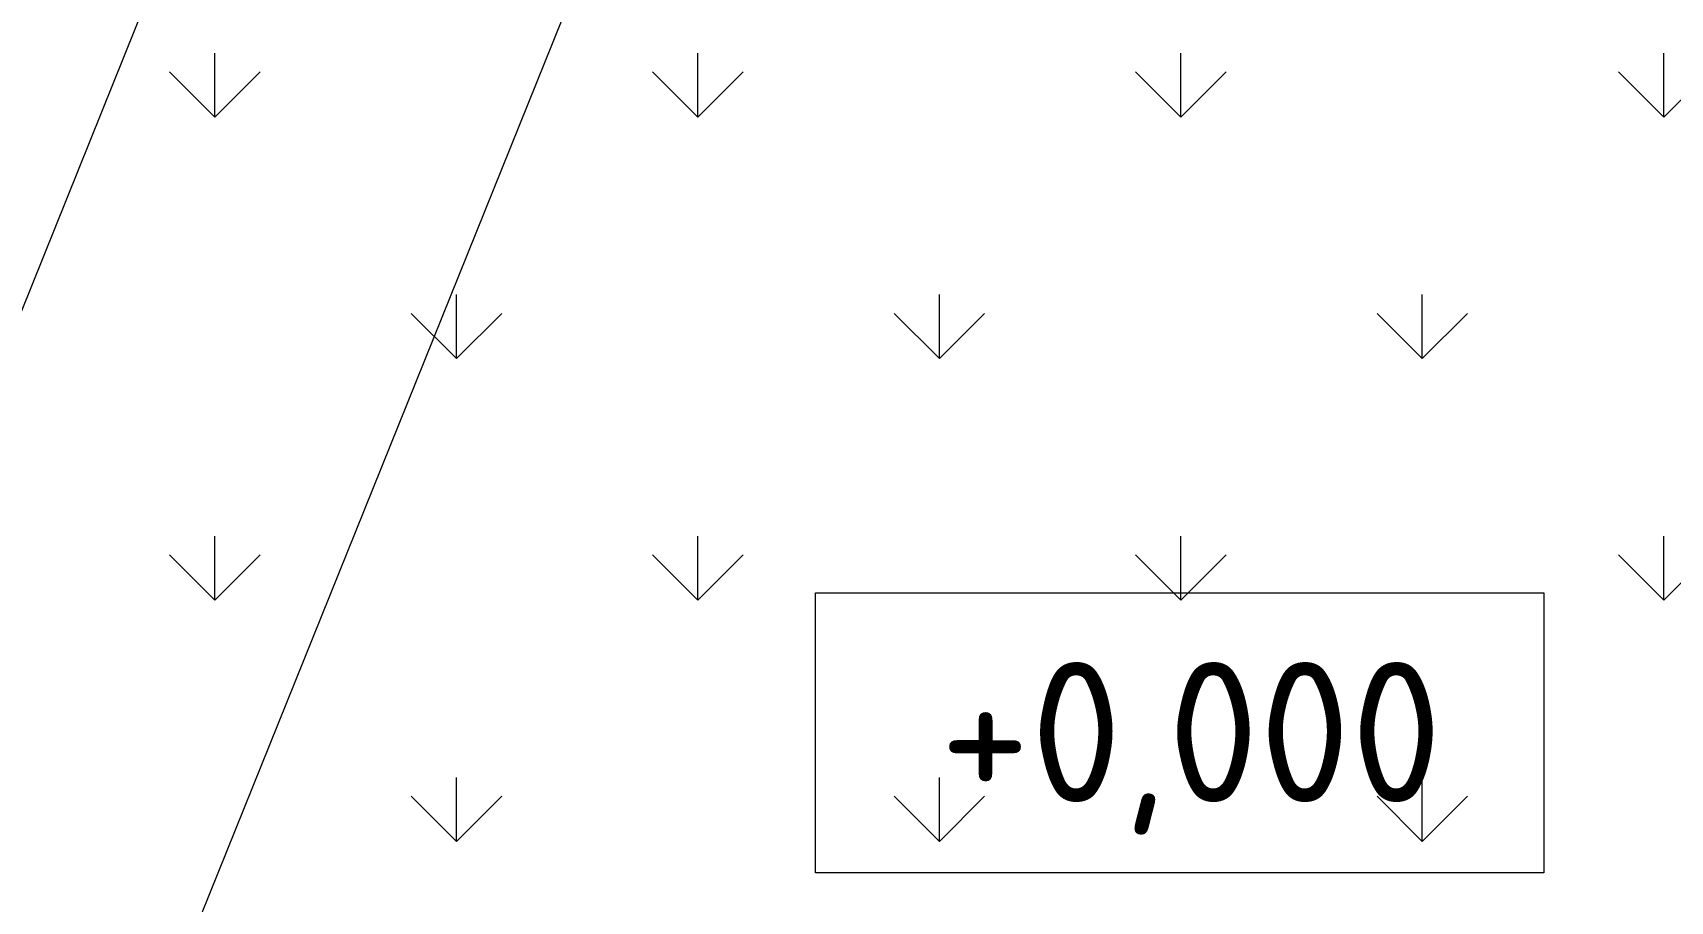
# Model space of a CAD drawing. Header units: millimetres. Extents: x -584918 to 2941280, y 3000189 to 4229862.
# Drawn here: x -451358 to -448435, y 3692604 to 3694155 of the extents above; entities that cross this region are included whole.
import ezdxf

# ---------------------------------------------------------------- set-up
doc = ezdxf.new("R2010")
doc.units = ezdxf.units.MM
for name, color, linetype, lineweight in [('Аннотация', 7, 'Continuous', 0), ('Линии', 7, 'Continuous', 0), ('Отметки', 7, 'Continuous', 0), ('экспертиза условные обозначения', 1, 'Continuous', 0)]:
    doc.layers.add(name, color=color, linetype=linetype, lineweight=lineweight)
doc.styles.add('GOST Common_2', font='', dxfattribs={"height": 500})
doc.styles.get('GOST Common_2').set_extended_font_data('GOST Common')

# ---------------------------------------------------------------- blocks, each defined once
blk = doc.blocks.new('Высотные отметки - Рамка-5093-АР Этаж 01')
at = {"layer": 'Аннотация'}
for p, q in [((-6.5, 0), (-6.5, 5)), ((-6.5, 5), (6.5, 5)), ((6.5, 5), (6.5, 0)), ((6.5, 0), (-6.5, 0))]:
    blk.add_line(p, q, dxfattribs=at)

msp = doc.modelspace()

# ---------------------------------------------------------------- hatches: boundary and pattern name
at = {"layer": 'экспертиза условные обозначения'}
h = msp.add_hatch(dxfattribs=at)
h.set_pattern_fill('GRASS', color=6, scale=24)
h.set_pattern_definition([(90, (-461809.37, 3558222.25), (-431.0523, 431.0523), [114.3, -747.8046]), (45, (-461809.37, 3558222.25), (-431.0523, 431.0523), [114.3, -495.3]), (135, (-461809.37, 3558222.25), (-431.0523, -431.0523), [114.3, -495.3])])
edge = h.paths.add_edge_path()
edge.add_line((-458338.484, 3694648.826), (-453608.137, 3692742.567))
edge.add_line((-453608.137, 3692742.567), (-452262.543, 3696081.635))
edge.add_line((-452262.543, 3696081.635), (-443822.121, 3692680.271))
edge.add_line((-443822.121, 3692680.271), (-445167.715, 3689341.203))
edge.add_line((-445167.715, 3689341.203), (-441899.865, 3688024.308))
edge.add_line((-441899.865, 3688024.308), (-440112.737, 3687304.122))
edge.add_line((-440112.737, 3687304.122), (-440822.912, 3685541.836))
edge.add_line((-440822.912, 3685541.836), (-443740.461, 3686717.565))
edge.add_arc((-444130.947, 3685740.74), 1051.983, 68.21091, 179.840391)
edge.add_line((-445182.926, 3685743.67), (-445282.926, 3683874.55))
edge.add_line((-445282.926, 3683874.55), (-448232.926, 3683874.55))
edge.add_line((-448232.926, 3683874.55), (-448232.926, 3688527.961))
edge.add_line((-448232.926, 3688527.961), (-456686.313, 3691934.55))
edge.add_line((-456686.313, 3691934.55), (-459032.926, 3691934.55))
edge.add_line((-459032.926, 3691934.55), (-459032.926, 3692925.58))
edge.add_line((-459032.926, 3692925.58), (-458338.484, 3694648.826))

# ---------------------------------------------------------------- linework, layer by layer
at = {"layer": 'Линии'}
for p, q in [((-451745.496, 3692745.806), (-450661.545, 3695435.611)), ((-450012.282, 3695173.967), (-451357.876, 3691834.899))]:
    msp.add_line(p, q, dxfattribs=at)

# ---------------------------------------------------------------- block references
at = {"layer": 'Отметки', "xscale": 99.99999999999993, "yscale": 99.99999999999993, "zscale": 99.99999999999993}
msp.add_blockref('Высотные отметки - Рамка-5093-АР Этаж 01', (-449310.416, 3692654.59), dxfattribs=at)

# ---------------------------------------------------------------- texts
at = {"layer": 'Отметки', "insert": (-449739.092, 3693031.297), "char_height": 250, "width": 1028.82257, "attachment_point": 1, "line_spacing_factor": 1.022761, "style": 'GOST Common_2'}
msp.add_mtext('+0,000', dxfattribs=at)

doc.saveas('drawing.dxf')
